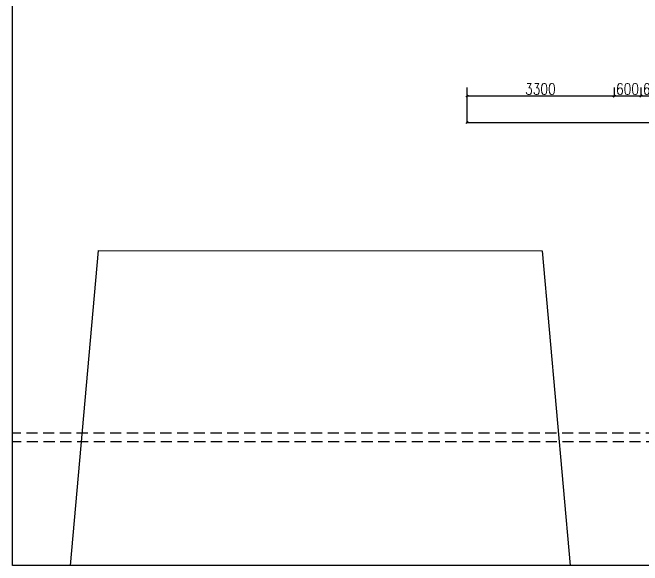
# Model space of a CAD drawing. Extents: x -32840 to 422982, y 280745 to 888746.
# Drawn here: x 68503 to 82612, y 841172 to 853546 of the extents above; entities that cross this region are included whole.
import ezdxf

# ---------------------------------------------------------------- set-up
doc = ezdxf.new("R2010")
doc.units = 0
doc.header["$LTSCALE"] = 1000
doc.header["$PDMODE"] = 3
doc.linetypes.add('HIDDEN', pattern=[0.375, 0.25, -0.125])
doc.layers.get('Defpoints').update_dxf_attribs({"linetype": 'HIDDEN'})
doc.layers.add('a-base(ext)', color=2, linetype='HIDDEN')
doc.layers.add('a-drive(base)', color=22, linetype='Continuous')
doc.layers.add('A-Dim grid', color=3, linetype='Continuous', transparency=0.5)
doc.styles.add('ROMANS', font='romans.shx', dxfattribs={"width": 0.8})
doc.dimstyles.new('A-Dim Grid', dxfattribs={"dimscale": 100, "dimtxt": 2.5, "dimasz": 0.5, "dimexe": 0, "dimexo": 0, "dimgap": 0.3, "dimtad": 1, "dimdec": 0, "dimlfac": -0.01, "dimzin": 3, "dimdsep": 46, "dimtxsty": 'ROMANS', "dimblk": 'OBLIQUE', "dimcen": 5, "dimclrd": 256, "dimclre": 8, "dimclrt": 4, "dimadec": 0, "dimazin": 0, "dimtfac": 1, "dimtdec": 0, "dimtix": 1, "dimtmove": 1, "dimatfit": 3, "dimfxl": 1, "dimfrac": 2, "dimtolj": 1, "dimtzin": 3, "dimlwd": -1, "dimarcsym": 0})

# ---------------------------------------------------------------- blocks, each defined once
blk = doc.blocks.new('_Oblique')
at = {"color": 0, "linetype": 'ByBlock', "lineweight": -2}
blk.add_line((-0.5, -0.5), (0.5, 0.5), dxfattribs=at)
at = {"color": 0, "linetype": 'ByBlock'}
blk.add_line((-0.5, -0.5), (0.5, 0.5), dxfattribs=at)
blk = doc.blocks.new('*D1401')
at = {"layer": 'A-Dim grid', "color": 8, "lineweight": -2, "transparency": 16777216}
for p, q in [((78678, 851873, 0), (78678, 851681, 0)), ((81978, 851873, 0), (81978, 851681, 0))]:
    blk.add_line(p, q, dxfattribs=at)
at = {"layer": 'A-Dim grid', "transparency": 16777216}
blk.add_line((78678, 851681, 0), (81978, 851681, 0), dxfattribs=at)
at = {"layer": 'Defpoints', "color": 0, "transparency": 16777216}
for p in [(78678, 851873, 0), (81978, 851873, 0), (81978, 851681, 0)]:
    blk.add_point(p, dxfattribs=at)
at = {"layer": 'A-Dim grid', "transparency": 16777216, "xscale": 50, "yscale": 50, "zscale": 50, "rotation": 180}
blk.add_blockref('_Oblique', (78678, 851681, 0), dxfattribs=at)
at = {"layer": 'A-Dim grid', "transparency": 16777216, "xscale": 50, "yscale": 50, "zscale": 50}
blk.add_blockref('_Oblique', (81978, 851681, 0), dxfattribs=at)
at = {"layer": 'A-Dim grid', "color": 4, "transparency": 16777216, "insert": (80328, 851836, 0), "char_height": 250, "attachment_point": 5, "style": 'ROMANS'}
blk.add_mtext('\\A1;3300', dxfattribs=at)
blk = doc.blocks.new('*D1402')
at = {"layer": 'A-Dim grid', "color": 8, "lineweight": -2, "transparency": 16777216}
for p, q in [((81978, 851873, 0), (81978, 851681, 0)), ((82578, 851873, 0), (82578, 851681, 0))]:
    blk.add_line(p, q, dxfattribs=at)
at = {"layer": 'A-Dim grid', "transparency": 16777216}
blk.add_line((81978, 851681, 0), (82578, 851681, 0), dxfattribs=at)
at = {"layer": 'Defpoints', "color": 0, "transparency": 16777216}
for p in [(81978, 851873, 0), (82578, 851873, 0), (82578, 851681, 0)]:
    blk.add_point(p, dxfattribs=at)
at = {"layer": 'A-Dim grid', "transparency": 16777216, "xscale": 50, "yscale": 50, "zscale": 50, "rotation": 180}
blk.add_blockref('_Oblique', (81978, 851681, 0), dxfattribs=at)
at = {"layer": 'A-Dim grid', "transparency": 16777216, "xscale": 50, "yscale": 50, "zscale": 50}
blk.add_blockref('_Oblique', (82578, 851681, 0), dxfattribs=at)
at = {"layer": 'A-Dim grid', "color": 4, "transparency": 16777216, "insert": (82278, 851836, 0), "char_height": 250, "attachment_point": 5, "style": 'ROMANS'}
blk.add_mtext('\\A1;600', dxfattribs=at)
blk = doc.blocks.new('*D1403')
at = {"layer": 'A-Dim grid', "color": 8, "lineweight": -2, "transparency": 16777216}
for p, q in [((82578, 851873, 0), (82578, 851681, 0)), ((83178, 851873, 0), (83178, 851681, 0))]:
    blk.add_line(p, q, dxfattribs=at)
at = {"layer": 'A-Dim grid', "transparency": 16777216}
blk.add_line((82578, 851681, 0), (83178, 851681, 0), dxfattribs=at)
at = {"layer": 'Defpoints', "color": 0, "transparency": 16777216}
for p in [(82578, 851873, 0), (83178, 851873, 0), (83178, 851681, 0)]:
    blk.add_point(p, dxfattribs=at)
at = {"layer": 'A-Dim grid', "transparency": 16777216, "xscale": 50, "yscale": 50, "zscale": 50, "rotation": 180}
blk.add_blockref('_Oblique', (82578, 851681, 0), dxfattribs=at)
at = {"layer": 'A-Dim grid', "transparency": 16777216, "xscale": 50, "yscale": 50, "zscale": 50}
blk.add_blockref('_Oblique', (83178, 851681, 0), dxfattribs=at)
at = {"layer": 'A-Dim grid', "color": 4, "transparency": 16777216, "insert": (82878, 851836, 0), "char_height": 250, "attachment_point": 5, "style": 'ROMANS'}
blk.add_mtext('\\A1;600', dxfattribs=at)
blk = doc.blocks.new('*D1411')
at = {"layer": 'A-Dim grid', "color": 8, "lineweight": -2, "transparency": 16777216}
for p, q in [((78678, 851753, 0), (78678, 851088, 0)), ((113778, 851753, 0), (113778, 851088, 0))]:
    blk.add_line(p, q, dxfattribs=at)
at = {"layer": 'A-Dim grid', "transparency": 16777216}
blk.add_line((78678, 851088, 0), (113778, 851088, 0), dxfattribs=at)
at = {"layer": 'Defpoints', "color": 0, "transparency": 16777216}
for p in [(78678, 851753, 0), (113778, 851753, 0), (113778, 851088, 0)]:
    blk.add_point(p, dxfattribs=at)
at = {"layer": 'A-Dim grid', "transparency": 16777216, "xscale": 50, "yscale": 50, "zscale": 50, "rotation": 180}
blk.add_blockref('_Oblique', (78678, 851088, 0), dxfattribs=at)
at = {"layer": 'A-Dim grid', "transparency": 16777216, "xscale": 50, "yscale": 50, "zscale": 50}
blk.add_blockref('_Oblique', (113778, 851088, 0), dxfattribs=at)
at = {"layer": 'A-Dim grid', "color": 4, "transparency": 16777216, "insert": (96228, 851243, 0), "char_height": 250, "attachment_point": 5, "style": 'ROMANS'}
blk.add_mtext('\\A1;35100', dxfattribs=at)

msp = doc.modelspace()

# ---------------------------------------------------------------- linework, layer by layer
at = {"elevation": 0}
msp.add_lwpolyline([(68502.7, 888746), (121379.6, 888746), (121379.6, 841172.2), (68502.7, 841172.2)], close=True, dxfattribs=at)
at = {"layer": 'a-base(ext)', "elevation": 0}
for points in [[(121379.6, 849041), (98904.3, 845047.2), (88562, 844135.5), (68502.7, 844135.5)], [(121379.6, 848837.9), (98930.6, 844848.8), (88570.8, 843935.5), (68502.7, 843935.5)]]:
    msp.add_lwpolyline(points, dxfattribs=at)
at = {"layer": 'a-drive(base)', "elevation": 0}
msp.add_lwpolyline([(69796.7, 841172.2), (70424.8, 848220.2), (80366, 848210.8), (80994.5, 841172.2)], dxfattribs=at)

# ---------------------------------------------------------------- dimensions: what is measured, and where the dimension line sits
at = {"layer": 'A-Dim grid'}
for base, p1, p2, picture, middle in [((81977.6, 851681.1, 0), (78677.6, 851872.6, 0), (81977.6, 851872.6, 0), '*D1401', (80327.6, 851836.1, 0)), ((82577.6, 851681.1, 0), (81977.6, 851872.6, 0), (82577.6, 851872.6, 0), '*D1402', (82277.6, 851836.1, 0)), ((83177.6, 851681.1, 0), (82577.6, 851872.6, 0), (83177.6, 851872.6, 0), '*D1403', (82877.6, 851836.1, 0)), ((113777.8, 851088.5, 0), (78677.6, 851752.9, 0), (113777.8, 851752.9, 0), '*D1411', (96227.7, 851243.5, 0))]:
    dim = msp.add_linear_dim(base=base, p1=p1, p2=p2, dimstyle='A-Dim Grid', dxfattribs=at)
    dim.commit()
    dim.dimension.update_dxf_attribs({"geometry": picture, "text_midpoint": middle})

doc.saveas('drawing.dxf')
